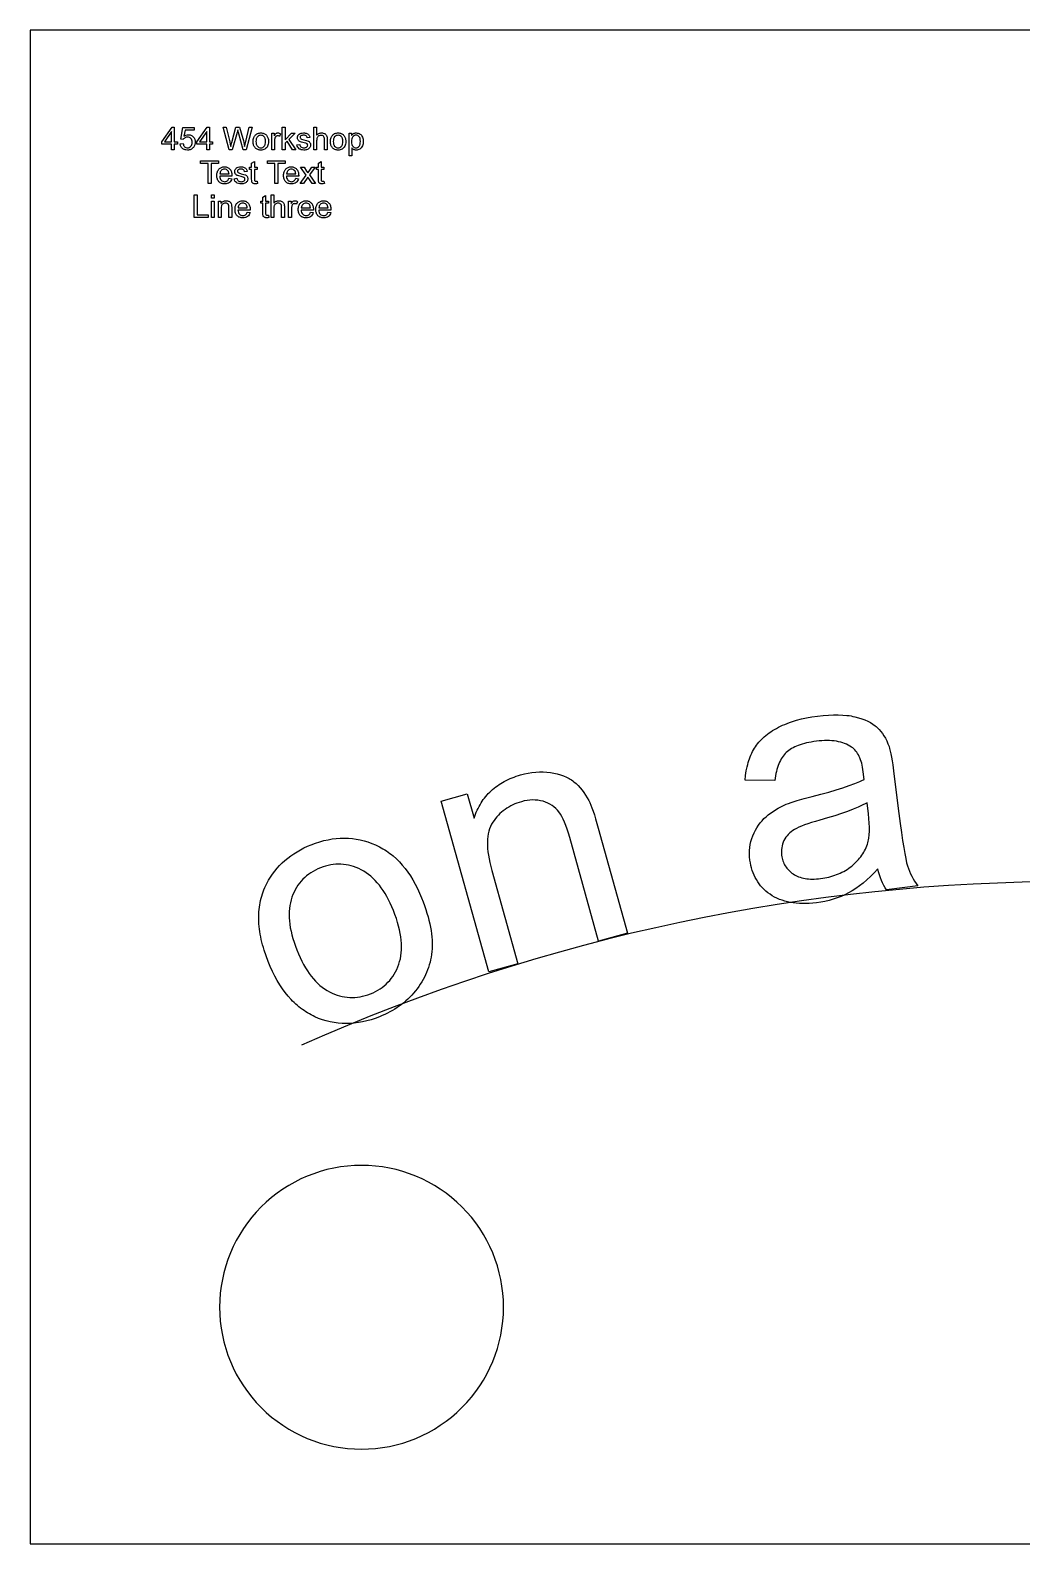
# Model space of a CAD drawing. Extents: x -5.5 to 5.5, y -4 to 4.
# Drawn here: x -5.5 to -0.26, y -4 to 4 of the extents above; entities that cross this region are included whole.
import ezdxf

# ---------------------------------------------------------------- set-up
doc = ezdxf.new("R2010")
doc.units = 0
for name, color, linetype in [('FRAME', 7, 'CONTINUOUS'), ('SHAPES', 7, 'CONTINUOUS'), ('TEXT_CURVE', 7, 'CONTINUOUS')]:
    doc.layers.add(name, color=color, linetype=linetype)

msp = doc.modelspace()

# ---------------------------------------------------------------- linework, layer by layer
at = {"layer": 'FRAME'}
for points in [[(-5.5, -4), (5.5, -4), (5.5, 4), (-5.5, 4)], [(-4.7539, 3.3687), (-4.7539, 3.3974), (-4.8058, 3.3974), (-4.8058, 3.4108), (-4.7512, 3.4882), (-4.7392, 3.4882), (-4.7392, 3.4108), (-4.7231, 3.4108), (-4.7231, 3.3974), (-4.7392, 3.3974), (-4.7392, 3.3687)], [(-4.7539, 3.4108), (-4.7539, 3.4647), (-4.7913, 3.4108)], [(-4.7081, 3.4), (-4.6927, 3.4013), (-4.6915, 3.3961), (-4.6898, 3.3915), (-4.6876, 3.3876), (-4.6847, 3.3844), (-4.6815, 3.382), (-4.6779, 3.3802), (-4.6739, 3.3791), (-4.6697, 3.3788), (-4.6646, 3.3793), (-4.6599, 3.3808), (-4.6556, 3.3833), (-4.6518, 3.3868), (-4.6486, 3.3911), (-4.6463, 3.396), (-4.6449, 3.4017), (-4.6444, 3.408), (-4.6449, 3.4139), (-4.6462, 3.4192), (-4.6484, 3.4238), (-4.6515, 3.4278), (-4.6553, 3.4309), (-4.6596, 3.4332), (-4.6645, 3.4346), (-4.6699, 3.435), (-4.6734, 3.4348), (-4.6767, 3.4342), (-4.6798, 3.4332), (-4.6827, 3.4318), (-4.6854, 3.4301), (-4.6878, 3.4281), (-4.6899, 3.4259), (-4.6917, 3.4234), (-4.7055, 3.4252), (-4.6939, 3.4866), (-4.6345, 3.4866), (-4.6345, 3.4726), (-4.6822, 3.4726), (-4.6886, 3.4405), (-4.6832, 3.4438), (-4.6776, 3.4461), (-4.6719, 3.4475), (-4.666, 3.448), (-4.6622, 3.4478), (-4.6585, 3.4473), (-4.655, 3.4465), (-4.6516, 3.4453), (-4.6484, 3.4437), (-4.6453, 3.4419), (-4.6424, 3.4397), (-4.6396, 3.4371), (-4.6371, 3.4343), (-4.6349, 3.4313), (-4.6331, 3.4281), (-4.6315, 3.4247), (-4.6304, 3.4212), (-4.6295, 3.4174), (-4.629, 3.4134), (-4.6289, 3.4093), (-4.629, 3.4053), (-4.6294, 3.4014), (-4.6302, 3.3977), (-4.6312, 3.3941), (-4.6325, 3.3907), (-4.6342, 3.3874), (-4.6361, 3.3842), (-4.6383, 3.3812), (-4.6413, 3.3778), (-4.6446, 3.3749), (-4.6481, 3.3724), (-4.6519, 3.3703), (-4.656, 3.3687), (-4.6603, 3.3676), (-4.6649, 3.3669), (-4.6697, 3.3667), (-4.6775, 3.3673), (-4.6811, 3.368), (-4.6845, 3.369), (-4.6877, 3.3703), (-4.6908, 3.3718), (-4.6936, 3.3737), (-4.6963, 3.3758), (-4.6988, 3.3782), (-4.7009, 3.3808), (-4.7028, 3.3835), (-4.7044, 3.3864), (-4.7057, 3.3896), (-4.7068, 3.3929), (-4.7076, 3.3964)], [(-4.5682, 3.3687), (-4.5682, 3.3974), (-4.62, 3.3974), (-4.62, 3.4108), (-4.5655, 3.4882), (-4.5535, 3.4882), (-4.5535, 3.4108), (-4.5374, 3.4108), (-4.5374, 3.3974), (-4.5535, 3.3974), (-4.5535, 3.3687)], [(-4.5682, 3.4108), (-4.5682, 3.4647), (-4.6056, 3.4108)], [(-4.4492, 3.3687), (-4.4809, 3.4882), (-4.4647, 3.4882), (-4.4465, 3.4099), (-4.4438, 3.3976), (-4.4414, 3.3855), (-4.4361, 3.4075), (-4.4133, 3.4882), (-4.3942, 3.4882), (-4.3771, 3.4278), (-4.3741, 3.4167), (-4.3716, 3.4059), (-4.3695, 3.3955), (-4.3678, 3.3855), (-4.3652, 3.3976), (-4.3619, 3.4115), (-4.3431, 3.4882), (-4.3272, 3.4882), (-4.36, 3.3687), (-4.3752, 3.3687), (-4.4004, 3.4598), (-4.4042, 3.4738), (-4.4077, 3.4598), (-4.433, 3.3687)], [(-4.3228, 3.412), (-4.3226, 3.4178), (-4.322, 3.4233), (-4.3209, 3.4283), (-4.3195, 3.433), (-4.3176, 3.4372), (-4.3153, 3.4411), (-4.3126, 3.4446), (-4.3095, 3.4477), (-4.3066, 3.4499), (-4.3036, 3.4519), (-4.3004, 3.4535), (-4.2971, 3.4549), (-4.2936, 3.4559), (-4.2899, 3.4567), (-4.2862, 3.4571), (-4.2822, 3.4573), (-4.2779, 3.4571), (-4.2737, 3.4565), (-4.2697, 3.4556), (-4.266, 3.4543), (-4.2625, 3.4527), (-4.2591, 3.4507), (-4.256, 3.4483), (-4.253, 3.4456), (-4.2504, 3.4425), (-4.2481, 3.4392), (-4.2461, 3.4355), (-4.2445, 3.4316), (-4.2433, 3.4275), (-4.2424, 3.423), (-4.2419, 3.4183), (-4.2417, 3.4132), (-4.242, 3.4053), (-4.243, 3.3983), (-4.2445, 3.3922), (-4.2467, 3.387), (-4.2495, 3.3824), (-4.2529, 3.3785), (-4.2568, 3.375), (-4.2613, 3.3721), (-4.2662, 3.3698), (-4.2713, 3.3681), (-4.2767, 3.3671), (-4.2822, 3.3668), (-4.2867, 3.367), (-4.2909, 3.3675), (-4.2949, 3.3684), (-4.2987, 3.3697), (-4.3022, 3.3713), (-4.3056, 3.3733), (-4.3087, 3.3757), (-4.3116, 3.3784), (-4.3142, 3.3815), (-4.3165, 3.3849), (-4.3184, 3.3886), (-4.32, 3.3927), (-4.3212, 3.397), (-4.3221, 3.4017), (-4.3226, 3.4067)], [(-4.3077, 3.412), (-4.3073, 3.4042), (-4.3059, 3.3975), (-4.3049, 3.3945), (-4.3037, 3.3918), (-4.3022, 3.3893), (-4.3005, 3.3871), (-4.2966, 3.3835), (-4.2923, 3.3809), (-4.2875, 3.3794), (-4.2822, 3.3788), (-4.277, 3.3794), (-4.2722, 3.3809), (-4.2679, 3.3835), (-4.264, 3.3872), (-4.2623, 3.3894), (-4.2609, 3.3919), (-4.2596, 3.3946), (-4.2586, 3.3977), (-4.2572, 3.4045), (-4.2568, 3.4125), (-4.2572, 3.4201), (-4.2586, 3.4266), (-4.2596, 3.4295), (-4.2609, 3.4322), (-4.2624, 3.4347), (-4.2641, 3.4369), (-4.268, 3.4405), (-4.2723, 3.4431), (-4.277, 3.4446), (-4.2822, 3.4451), (-4.2875, 3.4446), (-4.2923, 3.4431), (-4.2966, 3.4405), (-4.3005, 3.4369), (-4.3022, 3.4347), (-4.3037, 3.4322), (-4.3049, 3.4295), (-4.3059, 3.4266), (-4.3073, 3.4198)], [(-4.2247, 3.3687), (-4.2247, 3.4553), (-4.2115, 3.4553), (-4.2115, 3.4422), (-4.209, 3.4464), (-4.2066, 3.4498), (-4.2043, 3.4525), (-4.2021, 3.4543), (-4.1999, 3.4556), (-4.1976, 3.4565), (-4.1952, 3.4571), (-4.1927, 3.4573), (-4.189, 3.457), (-4.1852, 3.4561), (-4.1814, 3.4546), (-4.1776, 3.4525), (-4.1827, 3.4389), (-4.1854, 3.4403), (-4.1881, 3.4413), (-4.1908, 3.4419), (-4.1934, 3.4421), (-4.1958, 3.4419), (-4.198, 3.4414), (-4.2001, 3.4405), (-4.2021, 3.4392), (-4.2039, 3.4376), (-4.2054, 3.4358), (-4.2066, 3.4336), (-4.2075, 3.4312), (-4.2086, 3.4272), (-4.2094, 3.423), (-4.2098, 3.4186), (-4.21, 3.4141), (-4.21, 3.3687)], [(-4.1688, 3.3687), (-4.1688, 3.4882), (-4.1542, 3.4882), (-4.1542, 3.4201), (-4.1194, 3.4553), (-4.1004, 3.4553), (-4.1335, 3.4232), (-4.0971, 3.3687), (-4.1152, 3.3687), (-4.1438, 3.413), (-4.1542, 3.4031), (-4.1542, 3.3687)], [(-4.0913, 3.3946), (-4.0768, 3.3969), (-4.0759, 3.3928), (-4.0745, 3.3892), (-4.0725, 3.3861), (-4.07, 3.3835), (-4.0669, 3.3815), (-4.0633, 3.38), (-4.0591, 3.3791), (-4.0544, 3.3788), (-4.0496, 3.3791), (-4.0456, 3.3799), (-4.0421, 3.3812), (-4.0394, 3.383), (-4.0372, 3.3851), (-4.0357, 3.3874), (-4.0348, 3.3899), (-4.0345, 3.3926), (-4.0347, 3.395), (-4.0356, 3.3971), (-4.0369, 3.3989), (-4.0388, 3.4005), (-4.0409, 3.4015), (-4.0441, 3.4027), (-4.0538, 3.4054), (-4.0675, 3.4092), (-4.0724, 3.4109), (-4.0762, 3.4125), (-4.0791, 3.4141), (-4.0817, 3.416), (-4.0838, 3.4182), (-4.0856, 3.4207), (-4.087, 3.4234), (-4.088, 3.4262), (-4.0887, 3.4292), (-4.0889, 3.4323), (-4.0887, 3.4352), (-4.0882, 3.4379), (-4.0874, 3.4405), (-4.0862, 3.443), (-4.0848, 3.4454), (-4.0831, 3.4476), (-4.0812, 3.4495), (-4.079, 3.4512), (-4.0749, 3.4536), (-4.0697, 3.4555), (-4.0635, 3.4568), (-4.057, 3.4573), (-4.052, 3.4571), (-4.0474, 3.4565), (-4.0431, 3.4556), (-4.0391, 3.4543), (-4.0355, 3.4527), (-4.0324, 3.4509), (-4.0298, 3.4488), (-4.0277, 3.4464), (-4.026, 3.4437), (-4.0246, 3.4405), (-4.0235, 3.437), (-4.0227, 3.433), (-4.037, 3.431), (-4.0377, 3.4342), (-4.0389, 3.437), (-4.0406, 3.4394), (-4.0427, 3.4415), (-4.0453, 3.4431), (-4.0483, 3.4443), (-4.0519, 3.445), (-4.0559, 3.4452), (-4.0606, 3.445), (-4.0646, 3.4444), (-4.0678, 3.4433), (-4.0703, 3.4419), (-4.0722, 3.4401), (-4.0736, 3.4382), (-4.0744, 3.4362), (-4.0747, 3.434), (-4.0742, 3.4313), (-4.0729, 3.4289), (-4.0706, 3.4267), (-4.0672, 3.425), (-4.0543, 3.4212), (-4.0411, 3.4175), (-4.0326, 3.4144), (-4.0297, 3.413), (-4.0271, 3.4112), (-4.0248, 3.4091), (-4.0229, 3.4067), (-4.0214, 3.404), (-4.0203, 3.4011), (-4.0196, 3.3978), (-4.0194, 3.3942), (-4.0197, 3.3906), (-4.0205, 3.3871), (-4.0218, 3.3836), (-4.0237, 3.3804), (-4.0261, 3.3773), (-4.0289, 3.3746), (-4.0322, 3.3723), (-4.036, 3.3703), (-4.0402, 3.3688), (-4.0446, 3.3677), (-4.0493, 3.367), (-4.0543, 3.3668), (-4.0622, 3.3672), (-4.0692, 3.3685), (-4.0751, 3.3707), (-4.0777, 3.3722), (-4.08, 3.3738), (-4.084, 3.3777), (-4.0873, 3.3825), (-4.0897, 3.3881)], [(-4.002, 3.3687), (-4.002, 3.4882), (-3.9873, 3.4882), (-3.9873, 3.4454), (-3.9846, 3.4482), (-3.9818, 3.4506), (-3.9788, 3.4526), (-3.9757, 3.4543), (-3.9723, 3.4556), (-3.9688, 3.4565), (-3.9652, 3.4571), (-3.9614, 3.4573), (-3.9567, 3.457), (-3.9524, 3.4563), (-3.9483, 3.4551), (-3.9446, 3.4535), (-3.9413, 3.4514), (-3.9386, 3.449), (-3.9363, 3.4462), (-3.9345, 3.443), (-3.9332, 3.4393), (-3.9322, 3.4348), (-3.9316, 3.4296), (-3.9314, 3.4236), (-3.9314, 3.3687), (-3.9461, 3.3687), (-3.9461, 3.4236), (-3.9464, 3.4287), (-3.9473, 3.4331), (-3.9488, 3.4367), (-3.9509, 3.4396), (-3.9535, 3.4418), (-3.9566, 3.4434), (-3.9603, 3.4443), (-3.9644, 3.4446), (-3.9676, 3.4444), (-3.9707, 3.4438), (-3.9737, 3.4427), (-3.9766, 3.4413), (-3.9793, 3.4394), (-3.9816, 3.4373), (-3.9834, 3.4348), (-3.9848, 3.4321), (-3.9859, 3.4289), (-3.9867, 3.4252), (-3.9871, 3.4209), (-3.9873, 3.4161), (-3.9873, 3.3687)], [(-3.9146, 3.412), (-3.9144, 3.4178), (-3.9137, 3.4233), (-3.9127, 3.4283), (-3.9112, 3.433), (-3.9093, 3.4372), (-3.907, 3.4411), (-3.9043, 3.4446), (-3.9012, 3.4477), (-3.8983, 3.4499), (-3.8953, 3.4519), (-3.8921, 3.4535), (-3.8888, 3.4549), (-3.8853, 3.4559), (-3.8817, 3.4567), (-3.8779, 3.4571), (-3.874, 3.4573), (-3.8696, 3.4571), (-3.8654, 3.4565), (-3.8615, 3.4556), (-3.8577, 3.4543), (-3.8542, 3.4527), (-3.8509, 3.4507), (-3.8477, 3.4483), (-3.8448, 3.4456), (-3.8421, 3.4425), (-3.8398, 3.4392), (-3.8379, 3.4355), (-3.8363, 3.4316), (-3.835, 3.4275), (-3.8342, 3.423), (-3.8336, 3.4183), (-3.8334, 3.4132), (-3.8338, 3.4053), (-3.8347, 3.3983), (-3.8363, 3.3922), (-3.8385, 3.387), (-3.8413, 3.3824), (-3.8446, 3.3785), (-3.8485, 3.375), (-3.8531, 3.3721), (-3.858, 3.3698), (-3.8631, 3.3681), (-3.8684, 3.3671), (-3.874, 3.3668), (-3.8784, 3.367), (-3.8826, 3.3675), (-3.8866, 3.3684), (-3.8904, 3.3697), (-3.894, 3.3713), (-3.8973, 3.3733), (-3.9004, 3.3757), (-3.9034, 3.3784), (-3.906, 3.3815), (-3.9083, 3.3849), (-3.9102, 3.3886), (-3.9118, 3.3927), (-3.913, 3.397), (-3.9139, 3.4017), (-3.9144, 3.4067)], [(-3.8995, 3.412), (-3.899, 3.4042), (-3.8977, 3.3975), (-3.8966, 3.3945), (-3.8954, 3.3918), (-3.8939, 3.3893), (-3.8922, 3.3871), (-3.8884, 3.3835), (-3.884, 3.3809), (-3.8792, 3.3794), (-3.874, 3.3788), (-3.8687, 3.3794), (-3.864, 3.3809), (-3.8596, 3.3835), (-3.8558, 3.3872), (-3.8541, 3.3894), (-3.8526, 3.3919), (-3.8514, 3.3946), (-3.8503, 3.3977), (-3.849, 3.4045), (-3.8485, 3.4125), (-3.849, 3.4201), (-3.8504, 3.4266), (-3.8514, 3.4295), (-3.8526, 3.4322), (-3.8541, 3.4347), (-3.8558, 3.4369), (-3.8597, 3.4405), (-3.864, 3.4431), (-3.8688, 3.4446), (-3.874, 3.4451), (-3.8792, 3.4446), (-3.884, 3.4431), (-3.8884, 3.4405), (-3.8922, 3.4369), (-3.8939, 3.4347), (-3.8954, 3.4322), (-3.8966, 3.4295), (-3.8977, 3.4266), (-3.899, 3.4198)], [(-3.8162, 3.3356), (-3.8162, 3.4553), (-3.8029, 3.4553), (-3.8029, 3.4441), (-3.8004, 3.4472), (-3.7978, 3.4498), (-3.7951, 3.4521), (-3.7922, 3.454), (-3.7891, 3.4554), (-3.7856, 3.4564), (-3.7818, 3.4571), (-3.7778, 3.4573), (-3.7724, 3.4569), (-3.7673, 3.4558), (-3.7626, 3.4541), (-3.7582, 3.4516), (-3.7542, 3.4484), (-3.7508, 3.4447), (-3.7478, 3.4404), (-3.7454, 3.4355), (-3.7435, 3.4301), (-3.7422, 3.4246), (-3.7414, 3.4187), (-3.7411, 3.4127), (-3.7414, 3.4062), (-3.7423, 3.4001), (-3.7438, 3.3942), (-3.7459, 3.3888), (-3.7485, 3.3837), (-3.7517, 3.3794), (-3.7554, 3.3756), (-3.7597, 3.3724), (-3.7643, 3.37), (-3.769, 3.3682), (-3.7739, 3.3671), (-3.7788, 3.3668), (-3.7824, 3.367), (-3.7858, 3.3676), (-3.789, 3.3685), (-3.792, 3.3699), (-3.7948, 3.3715), (-3.7973, 3.3734), (-3.7996, 3.3754), (-3.8016, 3.3777), (-3.8016, 3.3356)], [(-3.803, 3.4115), (-3.8025, 3.4037), (-3.8013, 3.397), (-3.7992, 3.3914), (-3.7978, 3.389), (-3.7962, 3.3868), (-3.7926, 3.3833), (-3.7887, 3.3808), (-3.7844, 3.3793), (-3.7798, 3.3788), (-3.7751, 3.3794), (-3.7707, 3.3809), (-3.7667, 3.3835), (-3.7631, 3.3871), (-3.7614, 3.3893), (-3.76, 3.3918), (-3.7588, 3.3946), (-3.7578, 3.3977), (-3.7565, 3.4046), (-3.7561, 3.4128), (-3.7565, 3.4205), (-3.7578, 3.4272), (-3.7599, 3.4329), (-3.7613, 3.4354), (-3.7629, 3.4375), (-3.7665, 3.4411), (-3.7704, 3.4437), (-3.7746, 3.4453), (-3.7792, 3.4458), (-3.7837, 3.4452), (-3.788, 3.4436), (-3.792, 3.4408), (-3.7957, 3.437), (-3.7974, 3.4347), (-3.7989, 3.4321), (-3.8012, 3.4263), (-3.8025, 3.4194)], [(-4.5609, 3.1895), (-4.5609, 3.2949), (-4.6002, 3.2949), (-4.6002, 3.309), (-4.5055, 3.309), (-4.5055, 3.2949), (-4.545, 3.2949), (-4.545, 3.1895)], [(-4.3013, 3.2026), (-4.2992, 3.1896), (-4.305, 3.1887), (-4.3103, 3.1883), (-4.314, 3.1885), (-4.3174, 3.189), (-4.3202, 3.1898), (-4.3227, 3.1909), (-4.3247, 3.1922), (-4.3264, 3.1938), (-4.3278, 3.1955), (-4.3289, 3.1975), (-4.3296, 3.2001), (-4.3302, 3.2039), (-4.3306, 3.2148), (-4.3306, 3.2646), (-4.3414, 3.2646), (-4.3414, 3.276), (-4.3306, 3.276), (-4.3306, 3.2975), (-4.3161, 3.3063), (-4.3161, 3.276), (-4.3013, 3.276), (-4.3013, 3.2646), (-4.3161, 3.2646), (-4.3161, 3.214), (-4.3159, 3.2089), (-4.3153, 3.2059), (-4.3143, 3.2043), (-4.3128, 3.2031), (-4.3106, 3.2023), (-4.3077, 3.202)], [(-4.2083, 3.1895), (-4.2083, 3.2949), (-4.2477, 3.2949), (-4.2477, 3.309), (-4.1529, 3.309), (-4.1529, 3.2949), (-4.1925, 3.2949), (-4.1925, 3.1895)], [(-3.9487, 3.2026), (-3.9466, 3.1896), (-3.9525, 3.1887), (-3.9577, 3.1883), (-3.9615, 3.1885), (-3.9648, 3.189), (-3.9677, 3.1898), (-3.9701, 3.1909), (-3.9721, 3.1922), (-3.9738, 3.1938), (-3.9752, 3.1955), (-3.9763, 3.1975), (-3.9771, 3.2001), (-3.9776, 3.2039), (-3.9781, 3.2148), (-3.9781, 3.2646), (-3.9888, 3.2646), (-3.9888, 3.276), (-3.9781, 3.276), (-3.9781, 3.2975), (-3.9635, 3.3063), (-3.9635, 3.276), (-3.9487, 3.276), (-3.9487, 3.2646), (-3.9635, 3.2646), (-3.9635, 3.214), (-3.9633, 3.2089), (-3.9627, 3.2059), (-3.9617, 3.2043), (-3.9602, 3.2031), (-3.958, 3.2023), (-3.9552, 3.202)], [(-4.4504, 3.2174), (-4.4352, 3.2155), (-4.4374, 3.2092), (-4.4404, 3.2037), (-4.4441, 3.1989), (-4.4485, 3.1949), (-4.4537, 3.1916), (-4.4596, 3.1894), (-4.4661, 3.188), (-4.4733, 3.1875), (-4.4779, 3.1877), (-4.4823, 3.1882), (-4.4864, 3.1892), (-4.4903, 3.1904), (-4.494, 3.1921), (-4.4974, 3.1941), (-4.5005, 3.1965), (-4.5034, 3.1992), (-4.506, 3.2023), (-4.5083, 3.2057), (-4.5102, 3.2093), (-4.5118, 3.2133), (-4.513, 3.2175), (-4.5139, 3.2221), (-4.5144, 3.2269), (-4.5146, 3.232), (-4.5144, 3.2373), (-4.5139, 3.2423), (-4.513, 3.247), (-4.5117, 3.2514), (-4.5102, 3.2555), (-4.5082, 3.2593), (-4.5059, 3.2628), (-4.5033, 3.2659), (-4.5004, 3.2688), (-4.4973, 3.2712), (-4.4939, 3.2733), (-4.4904, 3.275), (-4.4866, 3.2763), (-4.4827, 3.2773), (-4.4785, 3.2778), (-4.4741, 3.278), (-4.4699, 3.2778), (-4.4658, 3.2773), (-4.462, 3.2763), (-4.4584, 3.2751), (-4.4549, 3.2734), (-4.4517, 3.2714), (-4.4486, 3.269), (-4.4458, 3.2662), (-4.4432, 3.2631), (-4.4409, 3.2597), (-4.439, 3.256), (-4.4375, 3.252), (-4.4363, 3.2477), (-4.4354, 3.243), (-4.4349, 3.2381), (-4.4347, 3.2329), (-4.4348, 3.229), (-4.4994, 3.229), (-4.4986, 3.2223), (-4.497, 3.2164), (-4.4946, 3.2114), (-4.4913, 3.2072), (-4.4875, 3.2038), (-4.4832, 3.2015), (-4.4784, 3.2001), (-4.4732, 3.1996), (-4.4693, 3.1998), (-4.4657, 3.2006), (-4.4625, 3.202), (-4.4595, 3.2038), (-4.4567, 3.2063), (-4.4543, 3.2093), (-4.4522, 3.213)], [(-4.4986, 3.2411), (-4.4502, 3.2411), (-4.451, 3.2462), (-4.4521, 3.2506), (-4.4537, 3.2544), (-4.4558, 3.2575), (-4.4595, 3.2612), (-4.4638, 3.2638), (-4.4686, 3.2654), (-4.474, 3.2659), (-4.4788, 3.2655), (-4.4833, 3.2642), (-4.4873, 3.2621), (-4.491, 3.2592), (-4.494, 3.2555), (-4.4963, 3.2513), (-4.4978, 3.2465)], [(-4.4227, 3.2153), (-4.4082, 3.2176), (-4.4073, 3.2135), (-4.4059, 3.2099), (-4.4039, 3.2068), (-4.4014, 3.2042), (-4.3983, 3.2022), (-4.3947, 3.2007), (-4.3905, 3.1999), (-4.3858, 3.1996), (-4.381, 3.1998), (-4.377, 3.2006), (-4.3735, 3.2019), (-4.3708, 3.2037), (-4.3686, 3.2058), (-4.3671, 3.2082), (-4.3662, 3.2107), (-4.3659, 3.2134), (-4.3661, 3.2157), (-4.3669, 3.2178), (-4.3683, 3.2196), (-4.3702, 3.2212), (-4.3723, 3.2222), (-4.3754, 3.2234), (-4.3852, 3.2262), (-4.3988, 3.23), (-4.4038, 3.2317), (-4.4076, 3.2332), (-4.4105, 3.2348), (-4.413, 3.2368), (-4.4152, 3.239), (-4.417, 3.2414), (-4.4184, 3.2441), (-4.4194, 3.247), (-4.42, 3.2499), (-4.4202, 3.2531), (-4.4201, 3.2559), (-4.4196, 3.2586), (-4.4187, 3.2613), (-4.4176, 3.2638), (-4.4161, 3.2661), (-4.4145, 3.2683), (-4.4125, 3.2702), (-4.4104, 3.272), (-4.4063, 3.2743), (-4.401, 3.2763), (-4.3949, 3.2776), (-4.3884, 3.278), (-4.3834, 3.2778), (-4.3788, 3.2773), (-4.3745, 3.2764), (-4.3705, 3.2751), (-4.3669, 3.2735), (-4.3638, 3.2716), (-4.3612, 3.2695), (-4.3591, 3.2671), (-4.3574, 3.2644), (-4.356, 3.2613), (-4.3549, 3.2577), (-4.354, 3.2537), (-4.3684, 3.2518), (-4.3691, 3.2549), (-4.3703, 3.2577), (-4.3719, 3.2601), (-4.3741, 3.2622), (-4.3766, 3.2638), (-4.3797, 3.265), (-4.3833, 3.2657), (-4.3873, 3.2659), (-4.392, 3.2657), (-4.396, 3.2651), (-4.3992, 3.2641), (-4.4017, 3.2626), (-4.4036, 3.2609), (-4.405, 3.259), (-4.4058, 3.2569), (-4.4061, 3.2548), (-4.4056, 3.2521), (-4.4043, 3.2496), (-4.402, 3.2475), (-4.3986, 3.2457), (-4.3857, 3.242), (-4.3725, 3.2382), (-4.3639, 3.2352), (-4.361, 3.2337), (-4.3585, 3.2319), (-4.3562, 3.2298), (-4.3543, 3.2275), (-4.3528, 3.2248), (-4.3517, 3.2218), (-4.351, 3.2185), (-4.3508, 3.2149), (-4.351, 3.2113), (-4.3519, 3.2078), (-4.3532, 3.2044), (-4.3551, 3.2011), (-4.3574, 3.198), (-4.3603, 3.1953), (-4.3636, 3.193), (-4.3674, 3.1911), (-4.3716, 3.1895), (-4.376, 3.1884), (-4.3807, 3.1877), (-4.3857, 3.1875), (-4.3936, 3.188), (-4.4005, 3.1893), (-4.4065, 3.1915), (-4.4091, 3.1929), (-4.4114, 3.1945), (-4.4154, 3.1985), (-4.4186, 3.2032), (-4.4211, 3.2088)], [(-4.0978, 3.2174), (-4.0827, 3.2155), (-4.0848, 3.2092), (-4.0878, 3.2037), (-4.0915, 3.1989), (-4.0959, 3.1949), (-4.1011, 3.1916), (-4.107, 3.1894), (-4.1135, 3.188), (-4.1207, 3.1875), (-4.1254, 3.1877), (-4.1297, 3.1882), (-4.1339, 3.1892), (-4.1378, 3.1904), (-4.1414, 3.1921), (-4.1448, 3.1941), (-4.1479, 3.1965), (-4.1509, 3.1992), (-4.1535, 3.2023), (-4.1557, 3.2057), (-4.1576, 3.2093), (-4.1592, 3.2133), (-4.1604, 3.2175), (-4.1613, 3.2221), (-4.1618, 3.2269), (-4.162, 3.232), (-4.1618, 3.2373), (-4.1613, 3.2423), (-4.1604, 3.247), (-4.1592, 3.2514), (-4.1576, 3.2555), (-4.1556, 3.2593), (-4.1534, 3.2628), (-4.1507, 3.2659), (-4.1478, 3.2688), (-4.1447, 3.2712), (-4.1414, 3.2733), (-4.1378, 3.275), (-4.1341, 3.2763), (-4.1301, 3.2773), (-4.1259, 3.2778), (-4.1215, 3.278), (-4.1173, 3.2778), (-4.1133, 3.2773), (-4.1094, 3.2763), (-4.1058, 3.2751), (-4.1023, 3.2734), (-4.0991, 3.2714), (-4.096, 3.269), (-4.0932, 3.2662), (-4.0906, 3.2631), (-4.0884, 3.2597), (-4.0865, 3.256), (-4.0849, 3.252), (-4.0837, 3.2477), (-4.0829, 3.243), (-4.0823, 3.2381), (-4.0822, 3.2329), (-4.0822, 3.229), (-4.1468, 3.229), (-4.146, 3.2223), (-4.1444, 3.2164), (-4.142, 3.2114), (-4.1387, 3.2072), (-4.1349, 3.2038), (-4.1306, 3.2015), (-4.1258, 3.2001), (-4.1206, 3.1996), (-4.1168, 3.1998), (-4.1132, 3.2006), (-4.1099, 3.202), (-4.1069, 3.2038), (-4.1042, 3.2063), (-4.1018, 3.2093), (-4.0996, 3.213)], [(-4.146, 3.2411), (-4.0977, 3.2411), (-4.0984, 3.2462), (-4.0995, 3.2506), (-4.1011, 3.2544), (-4.1032, 3.2575), (-4.107, 3.2612), (-4.1113, 3.2638), (-4.1161, 3.2654), (-4.1214, 3.2659), (-4.1262, 3.2655), (-4.1307, 3.2642), (-4.1347, 3.2621), (-4.1384, 3.2592), (-4.1414, 3.2555), (-4.1437, 3.2513), (-4.1452, 3.2465)], [(-4.074, 3.1895), (-4.0424, 3.2345), (-4.0717, 3.276), (-4.0533, 3.276), (-4.04, 3.2557), (-4.034, 3.246), (-4.0274, 3.2556), (-4.0128, 3.276), (-3.9953, 3.276), (-4.0252, 3.2353), (-3.993, 3.1895), (-4.011, 3.1895), (-4.0288, 3.2164), (-4.0335, 3.2236), (-4.0562, 3.1895)], [(-4.6351, 3.0102), (-4.6351, 3.1297), (-4.6193, 3.1297), (-4.6193, 3.0243), (-4.5605, 3.0243), (-4.5605, 3.0102)], [(-4.5434, 3.1128), (-4.5434, 3.1297), (-4.5287, 3.1297), (-4.5287, 3.1128)], [(-4.2423, 3.0233), (-4.2402, 3.0104), (-4.246, 3.0094), (-4.2512, 3.0091), (-4.255, 3.0092), (-4.2583, 3.0097), (-4.2612, 3.0105), (-4.2636, 3.0116), (-4.2657, 3.013), (-4.2674, 3.0145), (-4.2688, 3.0163), (-4.2698, 3.0182), (-4.2706, 3.0209), (-4.2712, 3.0246), (-4.2716, 3.0356), (-4.2716, 3.0854), (-4.2824, 3.0854), (-4.2824, 3.0968), (-4.2716, 3.0968), (-4.2716, 3.1182), (-4.257, 3.127), (-4.257, 3.0968), (-4.2423, 3.0968), (-4.2423, 3.0854), (-4.257, 3.0854), (-4.257, 3.0347), (-4.2568, 3.0296), (-4.2563, 3.0267), (-4.2552, 3.0251), (-4.2537, 3.0238), (-4.2516, 3.023), (-4.2487, 3.0228)], [(-4.2279, 3.0102), (-4.2279, 3.1297), (-4.2133, 3.1297), (-4.2133, 3.0868), (-4.2106, 3.0896), (-4.2078, 3.092), (-4.2048, 3.0941), (-4.2016, 3.0958), (-4.1983, 3.0971), (-4.1948, 3.098), (-4.1912, 3.0986), (-4.1873, 3.0987), (-4.1827, 3.0985), (-4.1783, 3.0978), (-4.1743, 3.0966), (-4.1706, 3.0949), (-4.1673, 3.0929), (-4.1645, 3.0904), (-4.1623, 3.0876), (-4.1605, 3.0845), (-4.1591, 3.0808), (-4.1582, 3.0763), (-4.1576, 3.0711), (-4.1574, 3.0651), (-4.1574, 3.0102), (-4.1721, 3.0102), (-4.1721, 3.0651), (-4.1724, 3.0702), (-4.1733, 3.0746), (-4.1748, 3.0782), (-4.1769, 3.0811), (-4.1795, 3.0833), (-4.1826, 3.0848), (-4.1862, 3.0858), (-4.1903, 3.0861), (-4.1936, 3.0859), (-4.1967, 3.0853), (-4.1997, 3.0842), (-4.2026, 3.0827), (-4.2053, 3.0809), (-4.2075, 3.0787), (-4.2094, 3.0763), (-4.2108, 3.0735), (-4.2119, 3.0704), (-4.2126, 3.0667), (-4.2131, 3.0624), (-4.2133, 3.0576), (-4.2133, 3.0102)], [(-4.5434, 3.0102), (-4.5434, 3.0968), (-4.5287, 3.0968), (-4.5287, 3.0102)], [(-4.5064, 3.0102), (-4.5064, 3.0968), (-4.4932, 3.0968), (-4.4932, 3.0845), (-4.4907, 3.0878), (-4.4879, 3.0907), (-4.4849, 3.0932), (-4.4815, 3.0952), (-4.478, 3.0967), (-4.4741, 3.0978), (-4.47, 3.0985), (-4.4656, 3.0987), (-4.4618, 3.0986), (-4.4581, 3.098), (-4.4546, 3.0972), (-4.4513, 3.0959), (-4.4482, 3.0944), (-4.4455, 3.0927), (-4.4433, 3.0907), (-4.4414, 3.0885), (-4.4399, 3.0862), (-4.4387, 3.0836), (-4.4369, 3.0777), (-4.4363, 3.0721), (-4.4361, 3.0634), (-4.4361, 3.0102), (-4.4507, 3.0102), (-4.4507, 3.0629), (-4.4512, 3.0707), (-4.4517, 3.0738), (-4.4524, 3.0763), (-4.4535, 3.0784), (-4.4548, 3.0803), (-4.4565, 3.0819), (-4.4585, 3.0834), (-4.4608, 3.0845), (-4.4633, 3.0854), (-4.4659, 3.0859), (-4.4687, 3.086), (-4.4733, 3.0856), (-4.4775, 3.0845), (-4.4814, 3.0827), (-4.4849, 3.0801), (-4.4865, 3.0784), (-4.4879, 3.0764), (-4.4891, 3.0741), (-4.49, 3.0714), (-4.4913, 3.0651), (-4.4917, 3.0575), (-4.4917, 3.0102)], [(-4.3543, 3.0381), (-4.3391, 3.0362), (-4.3413, 3.0299), (-4.3442, 3.0244), (-4.3479, 3.0196), (-4.3524, 3.0156), (-4.3576, 3.0124), (-4.3635, 3.0101), (-4.37, 3.0087), (-4.3772, 3.0082), (-4.3818, 3.0084), (-4.3862, 3.009), (-4.3903, 3.0099), (-4.3942, 3.0112), (-4.3979, 3.0128), (-4.4013, 3.0148), (-4.4044, 3.0172), (-4.4073, 3.0199), (-4.4099, 3.023), (-4.4122, 3.0264), (-4.4141, 3.03), (-4.4157, 3.034), (-4.4169, 3.0382), (-4.4177, 3.0428), (-4.4183, 3.0476), (-4.4184, 3.0528), (-4.4183, 3.0581), (-4.4177, 3.0631), (-4.4169, 3.0678), (-4.4156, 3.0722), (-4.4141, 3.0762), (-4.4121, 3.08), (-4.4098, 3.0835), (-4.4072, 3.0867), (-4.4043, 3.0895), (-4.4012, 3.092), (-4.3978, 3.094), (-4.3943, 3.0957), (-4.3905, 3.097), (-4.3866, 3.098), (-4.3824, 3.0986), (-4.378, 3.0987), (-4.3738, 3.0986), (-4.3697, 3.098), (-4.3659, 3.0971), (-4.3622, 3.0958), (-4.3588, 3.0941), (-4.3555, 3.0921), (-4.3525, 3.0897), (-4.3496, 3.0869), (-4.3471, 3.0838), (-4.3448, 3.0804), (-4.3429, 3.0767), (-4.3414, 3.0727), (-4.3402, 3.0684), (-4.3393, 3.0638), (-4.3388, 3.0589), (-4.3386, 3.0537), (-4.3387, 3.0497), (-4.4033, 3.0497), (-4.4025, 3.043), (-4.4009, 3.0371), (-4.3984, 3.0321), (-4.3952, 3.0279), (-4.3914, 3.0246), (-4.3871, 3.0222), (-4.3823, 3.0208), (-4.3771, 3.0203), (-4.3732, 3.0206), (-4.3696, 3.0214), (-4.3663, 3.0227), (-4.3633, 3.0246), (-4.3606, 3.027), (-4.3582, 3.0301), (-4.3561, 3.0338)], [(-4.4025, 3.0618), (-4.3541, 3.0618), (-4.3548, 3.0669), (-4.356, 3.0714), (-4.3576, 3.0751), (-4.3597, 3.0782), (-4.3634, 3.0819), (-4.3677, 3.0846), (-4.3725, 3.0861), (-4.3778, 3.0867), (-4.3827, 3.0863), (-4.3872, 3.085), (-4.3912, 3.0829), (-4.3948, 3.0799), (-4.3979, 3.0762), (-4.4002, 3.072), (-4.4017, 3.0672)], [(-4.1352, 3.0102), (-4.1352, 3.0968), (-4.122, 3.0968), (-4.122, 3.0837), (-4.1196, 3.0879), (-4.1172, 3.0913), (-4.1149, 3.0939), (-4.1127, 3.0958), (-4.1105, 3.0971), (-4.1082, 3.098), (-4.1058, 3.0986), (-4.1033, 3.0987), (-4.0996, 3.0984), (-4.0958, 3.0976), (-4.092, 3.0961), (-4.0882, 3.094), (-4.0933, 3.0804), (-4.0959, 3.0818), (-4.0986, 3.0828), (-4.1013, 3.0834), (-4.104, 3.0836), (-4.1064, 3.0834), (-4.1086, 3.0829), (-4.1107, 3.0819), (-4.1127, 3.0807), (-4.1144, 3.0791), (-4.1159, 3.0772), (-4.1172, 3.0751), (-4.1181, 3.0727), (-4.1192, 3.0686), (-4.12, 3.0645), (-4.1204, 3.0601), (-4.1206, 3.0555), (-4.1206, 3.0102)], [(-4.0202, 3.0381), (-4.005, 3.0362), (-4.0072, 3.0299), (-4.0102, 3.0244), (-4.0139, 3.0196), (-4.0183, 3.0156), (-4.0235, 3.0124), (-4.0294, 3.0101), (-4.0359, 3.0087), (-4.0431, 3.0082), (-4.0477, 3.0084), (-4.0521, 3.009), (-4.0563, 3.0099), (-4.0601, 3.0112), (-4.0638, 3.0128), (-4.0672, 3.0148), (-4.0703, 3.0172), (-4.0732, 3.0199), (-4.0758, 3.023), (-4.0781, 3.0264), (-4.08, 3.03), (-4.0816, 3.034), (-4.0828, 3.0382), (-4.0837, 3.0428), (-4.0842, 3.0476), (-4.0844, 3.0528), (-4.0842, 3.0581), (-4.0837, 3.0631), (-4.0828, 3.0678), (-4.0816, 3.0722), (-4.08, 3.0762), (-4.078, 3.08), (-4.0758, 3.0835), (-4.0731, 3.0867), (-4.0702, 3.0895), (-4.0671, 3.092), (-4.0637, 3.094), (-4.0602, 3.0957), (-4.0564, 3.097), (-4.0525, 3.098), (-4.0483, 3.0986), (-4.0439, 3.0987), (-4.0397, 3.0986), (-4.0356, 3.098), (-4.0318, 3.0971), (-4.0282, 3.0958), (-4.0247, 3.0941), (-4.0215, 3.0921), (-4.0184, 3.0897), (-4.0156, 3.0869), (-4.013, 3.0838), (-4.0108, 3.0804), (-4.0089, 3.0767), (-4.0073, 3.0727), (-4.0061, 3.0684), (-4.0052, 3.0638), (-4.0047, 3.0589), (-4.0046, 3.0537), (-4.0046, 3.0497), (-4.0692, 3.0497), (-4.0684, 3.043), (-4.0668, 3.0371), (-4.0644, 3.0321), (-4.0611, 3.0279), (-4.0573, 3.0246), (-4.053, 3.0222), (-4.0482, 3.0208), (-4.043, 3.0203), (-4.0392, 3.0206), (-4.0356, 3.0214), (-4.0323, 3.0227), (-4.0293, 3.0246), (-4.0266, 3.027), (-4.0241, 3.0301), (-4.022, 3.0338)], [(-4.0684, 3.0618), (-4.02, 3.0618), (-4.0208, 3.0669), (-4.0219, 3.0714), (-4.0235, 3.0751), (-4.0256, 3.0782), (-4.0294, 3.0819), (-4.0336, 3.0846), (-4.0384, 3.0861), (-4.0438, 3.0867), (-4.0486, 3.0863), (-4.0531, 3.085), (-4.0571, 3.0829), (-4.0608, 3.0799), (-4.0638, 3.0762), (-4.0661, 3.072), (-4.0676, 3.0672)], [(-3.9274, 3.0381), (-3.9122, 3.0362), (-3.9144, 3.0299), (-3.9173, 3.0244), (-3.921, 3.0196), (-3.9255, 3.0156), (-3.9307, 3.0124), (-3.9365, 3.0101), (-3.9431, 3.0087), (-3.9503, 3.0082), (-3.9549, 3.0084), (-3.9593, 3.009), (-3.9634, 3.0099), (-3.9673, 3.0112), (-3.9709, 3.0128), (-3.9743, 3.0148), (-3.9775, 3.0172), (-3.9804, 3.0199), (-3.983, 3.023), (-3.9853, 3.0264), (-3.9872, 3.03), (-3.9887, 3.034), (-3.99, 3.0382), (-3.9908, 3.0428), (-3.9913, 3.0476), (-3.9915, 3.0528), (-3.9913, 3.0581), (-3.9908, 3.0631), (-3.9899, 3.0678), (-3.9887, 3.0722), (-3.9871, 3.0762), (-3.9852, 3.08), (-3.9829, 3.0835), (-3.9803, 3.0867), (-3.9773, 3.0895), (-3.9742, 3.092), (-3.9709, 3.094), (-3.9673, 3.0957), (-3.9636, 3.097), (-3.9596, 3.098), (-3.9555, 3.0986), (-3.9511, 3.0987), (-3.9468, 3.0986), (-3.9428, 3.098), (-3.939, 3.0971), (-3.9353, 3.0958), (-3.9319, 3.0941), (-3.9286, 3.0921), (-3.9256, 3.0897), (-3.9227, 3.0869), (-3.9201, 3.0838), (-3.9179, 3.0804), (-3.916, 3.0767), (-3.9145, 3.0727), (-3.9133, 3.0684), (-3.9124, 3.0638), (-3.9119, 3.0589), (-3.9117, 3.0537), (-3.9118, 3.0497), (-3.9764, 3.0497), (-3.9755, 3.043), (-3.9739, 3.0371), (-3.9715, 3.0321), (-3.9683, 3.0279), (-3.9644, 3.0246), (-3.9601, 3.0222), (-3.9554, 3.0208), (-3.9502, 3.0203), (-3.9463, 3.0206), (-3.9427, 3.0214), (-3.9394, 3.0227), (-3.9364, 3.0246), (-3.9337, 3.027), (-3.9313, 3.0301), (-3.9292, 3.0338)], [(-3.9755, 3.0618), (-3.9272, 3.0618), (-3.9279, 3.0669), (-3.9291, 3.0714), (-3.9307, 3.0751), (-3.9327, 3.0782), (-3.9365, 3.0819), (-3.9408, 3.0846), (-3.9456, 3.0861), (-3.9509, 3.0867), (-3.9558, 3.0863), (-3.9602, 3.085), (-3.9643, 3.0829), (-3.9679, 3.0799), (-3.971, 3.0762), (-3.9733, 3.072), (-3.9748, 3.0672)], [(-1.0224, -0.4334), (-1.0419, -0.454), (-1.0614, -0.4733), (-1.0808, -0.4912), (-1.1002, -0.5076), (-1.1196, -0.5227), (-1.1389, -0.5364), (-1.1582, -0.5487), (-1.1775, -0.5596), (-1.197, -0.5693), (-1.217, -0.5781), (-1.2375, -0.5861), (-1.2585, -0.5931), (-1.2799, -0.5992), (-1.3019, -0.6044), (-1.3243, -0.6087), (-1.3473, -0.6121), (-1.3662, -0.6141), (-1.3846, -0.6156), (-1.4025, -0.6163), (-1.4199, -0.6165), (-1.4369, -0.6159), (-1.4534, -0.6148), (-1.4694, -0.6129), (-1.485, -0.6104), (-1.5, -0.6073), (-1.5146, -0.6035), (-1.5287, -0.599), (-1.5423, -0.5939), (-1.5554, -0.5881), (-1.5681, -0.5817), (-1.5802, -0.5747), (-1.5919, -0.5669), (-1.6031, -0.5587), (-1.6136, -0.55), (-1.6236, -0.541), (-1.6329, -0.5315), (-1.6417, -0.5216), (-1.6498, -0.5113), (-1.6574, -0.5006), (-1.6643, -0.4895), (-1.6707, -0.478), (-1.6764, -0.4661), (-1.6816, -0.4538), (-1.6861, -0.4411), (-1.69, -0.428), (-1.6934, -0.4145), (-1.6961, -0.4005), (-1.6982, -0.3862), (-1.6999, -0.3693), (-1.7005, -0.3526), (-1.7001, -0.3362), (-1.6987, -0.32), (-1.6963, -0.304), (-1.6928, -0.2883), (-1.6884, -0.2729), (-1.6829, -0.2577), (-1.6766, -0.2429), (-1.6695, -0.2287), (-1.6618, -0.2152), (-1.6534, -0.2023), (-1.6444, -0.19), (-1.6346, -0.1784), (-1.6241, -0.1673), (-1.613, -0.1569), (-1.6012, -0.147), (-1.589, -0.1376), (-1.5764, -0.1287), (-1.5633, -0.1202), (-1.5497, -0.1122), (-1.5357, -0.1047), (-1.5212, -0.0976), (-1.5062, -0.091), (-1.4943, -0.0864), (-1.4809, -0.0817), (-1.4496, -0.0717), (-1.4124, -0.061), (-1.3693, -0.0498), (-1.3239, -0.0381), (-1.2817, -0.0266), (-1.2427, -0.0153), (-1.2069, -0.004), (-1.1742, 0.0071), (-1.1448, 0.0182), (-1.1185, 0.0291), (-1.1065, 0.0345), (-1.0954, 0.0398), (-1.0997, 0.081), (-1.1013, 0.0928), (-1.1033, 0.1041), (-1.1055, 0.1149), (-1.1081, 0.1252), (-1.1109, 0.1351), (-1.114, 0.1444), (-1.1174, 0.1533), (-1.1212, 0.1616), (-1.1252, 0.1695), (-1.1295, 0.1769), (-1.134, 0.1838), (-1.1389, 0.1902), (-1.1441, 0.1961), (-1.1496, 0.2016), (-1.1553, 0.2065), (-1.1614, 0.211), (-1.1699, 0.2165), (-1.1789, 0.2215), (-1.1883, 0.226), (-1.1981, 0.23), (-1.2083, 0.2336), (-1.219, 0.2367), (-1.23, 0.2394), (-1.2414, 0.2415), (-1.2532, 0.2432), (-1.2655, 0.2444), (-1.2781, 0.2452), (-1.2911, 0.2454), (-1.3046, 0.2452), (-1.3184, 0.2445), (-1.3327, 0.2434), (-1.3474, 0.2417), (-1.361, 0.2399), (-1.3741, 0.2377), (-1.3868, 0.2354), (-1.399, 0.2328), (-1.4106, 0.2299), (-1.4218, 0.2268), (-1.4325, 0.2234), (-1.4427, 0.2198), (-1.4524, 0.216), (-1.4616, 0.2119), (-1.4703, 0.2075), (-1.4785, 0.203), (-1.4862, 0.1981), (-1.4935, 0.193), (-1.5002, 0.1877), (-1.5064, 0.1821), (-1.5123, 0.1762), (-1.5179, 0.1699), (-1.5232, 0.1631), (-1.5282, 0.1558), (-1.533, 0.1481), (-1.5375, 0.14), (-1.5417, 0.1315), (-1.5457, 0.1224), (-1.5493, 0.113), (-1.5527, 0.1031), (-1.5559, 0.0928), (-1.5587, 0.082), (-1.5613, 0.0708), (-1.5636, 0.0592), (-1.5656, 0.0471), (-1.5674, 0.0345), (-1.7239, 0.0361), (-1.7213, 0.061), (-1.7177, 0.0847), (-1.713, 0.1074), (-1.7103, 0.1183), (-1.7074, 0.1289), (-1.7042, 0.1393), (-1.7008, 0.1494), (-1.6971, 0.1593), (-1.6932, 0.1689), (-1.689, 0.1782), (-1.6846, 0.1872), (-1.6799, 0.1959), (-1.6749, 0.2044), (-1.6697, 0.2127), (-1.6641, 0.2208), (-1.6581, 0.2287), (-1.6518, 0.2364), (-1.6451, 0.244), (-1.6381, 0.2514), (-1.6307, 0.2586), (-1.6229, 0.2656), (-1.6148, 0.2725), (-1.6063, 0.2792), (-1.5974, 0.2857), (-1.5882, 0.292), (-1.5786, 0.2981), (-1.5687, 0.3041), (-1.5584, 0.3099), (-1.5477, 0.3155), (-1.5367, 0.321), (-1.5255, 0.3261), (-1.514, 0.3311), (-1.5022, 0.3358), (-1.4902, 0.3404), (-1.4779, 0.3446), (-1.4526, 0.3525), (-1.4263, 0.3595), (-1.3989, 0.3655), (-1.3705, 0.3707), (-1.3411, 0.3749), (-1.312, 0.3781), (-1.2841, 0.3803), (-1.2576, 0.3814), (-1.2324, 0.3815), (-1.2084, 0.3805), (-1.1857, 0.3785), (-1.1749, 0.3771), (-1.1644, 0.3754), (-1.1541, 0.3735), (-1.1442, 0.3713), (-1.1254, 0.3663), (-1.1077, 0.3608), (-1.0911, 0.3546), (-1.0758, 0.3478), (-1.0616, 0.3404), (-1.0486, 0.3324), (-1.0367, 0.3238), (-1.0312, 0.3193), (-1.0261, 0.3146), (-1.0163, 0.3048), (-1.007, 0.2941), (-0.9984, 0.2826), (-0.9903, 0.2704), (-0.9827, 0.2574), (-0.9758, 0.2436), (-0.9694, 0.229), (-0.9636, 0.2137), (-0.9603, 0.2029), (-0.9571, 0.19), (-0.9538, 0.175), (-0.9506, 0.158), (-0.9473, 0.139), (-0.944, 0.1179), (-0.9374, 0.0695), (-0.911, -0.1404), (-0.9042, -0.1927), (-0.8978, -0.24), (-0.8917, -0.2822), (-0.8859, -0.3192), (-0.8804, -0.3513), (-0.8752, -0.3782), (-0.8704, -0.4), (-0.8659, -0.4168), (-0.8613, -0.4309), (-0.856, -0.4448), (-0.8502, -0.4584), (-0.8438, -0.4719), (-0.8367, -0.4851), (-0.8291, -0.498), (-0.8209, -0.5108), (-0.8121, -0.5233), (-0.9765, -0.544), (-0.9839, -0.5322), (-0.9908, -0.5199), (-0.9973, -0.5069), (-1.0033, -0.4934), (-1.0088, -0.4793), (-1.0138, -0.4646), (-1.0183, -0.4493)], [(-3.0774, -0.9768), (-3.3291, -0.0751), (-3.1915, -0.0367), (-3.1557, -0.1649), (-3.152, -0.154), (-3.148, -0.1434), (-3.1437, -0.133), (-3.1392, -0.1228), (-3.1345, -0.1129), (-3.1295, -0.1032), (-3.1242, -0.0937), (-3.1187, -0.0845), (-3.1129, -0.0756), (-3.1069, -0.0668), (-3.1006, -0.0584), (-3.0941, -0.0501), (-3.0873, -0.0421), (-3.0803, -0.0344), (-3.073, -0.0269), (-3.0654, -0.0196), (-3.0576, -0.0126), (-3.0496, -0.0058), (-3.0413, 0.0007), (-3.0327, 0.007), (-3.0239, 0.0131), (-3.0148, 0.0189), (-3.0055, 0.0245), (-2.9959, 0.0298), (-2.9861, 0.0349), (-2.976, 0.0398), (-2.9657, 0.0444), (-2.9551, 0.0487), (-2.9443, 0.0528), (-2.9332, 0.0567), (-2.9218, 0.0604), (-2.9102, 0.0638), (-2.8899, 0.0689), (-2.8698, 0.0731), (-2.8498, 0.0762), (-2.83, 0.0783), (-2.8103, 0.0793), (-2.7908, 0.0793), (-2.7714, 0.0783), (-2.7522, 0.0763), (-2.7335, 0.0733), (-2.7158, 0.0694), (-2.6989, 0.0647), (-2.683, 0.0591), (-2.668, 0.0526), (-2.6539, 0.0453), (-2.6472, 0.0413), (-2.6407, 0.0371), (-2.6345, 0.0327), (-2.6285, 0.028), (-2.6169, 0.0181), (-2.6058, 0.0075), (-2.5952, -0.0038), (-2.5851, -0.0159), (-2.5754, -0.0288), (-2.5663, -0.0423), (-2.5576, -0.0566), (-2.5494, -0.0716), (-2.5442, -0.0827), (-2.5386, -0.0958), (-2.5328, -0.111), (-2.5267, -0.1282), (-2.5203, -0.1475), (-2.5137, -0.1689), (-2.4994, -0.2178), (-2.3447, -0.7722), (-2.4975, -0.8149), (-2.6506, -0.2664), (-2.6572, -0.2439), (-2.6639, -0.223), (-2.6708, -0.2037), (-2.6778, -0.1861), (-2.685, -0.1701), (-2.6923, -0.1557), (-2.6998, -0.1429), (-2.7074, -0.1318), (-2.7154, -0.1218), (-2.7242, -0.1128), (-2.7336, -0.1045), (-2.7437, -0.0971), (-2.7546, -0.0904), (-2.7661, -0.0847), (-2.7783, -0.0797), (-2.7913, -0.0755), (-2.8047, -0.0723), (-2.8183, -0.0701), (-2.8322, -0.0689), (-2.8464, -0.0686), (-2.8608, -0.0694), (-2.8755, -0.0712), (-2.8904, -0.0739), (-2.9055, -0.0777), (-2.9176, -0.0813), (-2.9292, -0.0854), (-2.9406, -0.0898), (-2.9516, -0.0947), (-2.9622, -0.1001), (-2.9726, -0.1058), (-2.9825, -0.112), (-2.9922, -0.1186), (-3.0014, -0.1256), (-3.0104, -0.1331), (-3.019, -0.1409), (-3.0272, -0.1492), (-3.0351, -0.158), (-3.0427, -0.1671), (-3.0499, -0.1767), (-3.0568, -0.1867), (-3.0631, -0.1973), (-3.0686, -0.2086), (-3.0733, -0.2206), (-3.0772, -0.2333), (-3.0803, -0.2467), (-3.0826, -0.2609), (-3.0841, -0.2758), (-3.0849, -0.2913), (-3.0848, -0.3076), (-3.0839, -0.3246), (-3.0823, -0.3424), (-3.0798, -0.3608), (-3.0765, -0.3799), (-3.0725, -0.3998), (-3.0676, -0.4204), (-3.062, -0.4417), (-2.9245, -0.9341)], [(-1.0798, -0.0835), (-1.0903, -0.0892), (-1.1015, -0.0949), (-1.1259, -0.1064), (-1.153, -0.1179), (-1.1829, -0.1293), (-1.2154, -0.1408), (-1.2507, -0.1523), (-1.2887, -0.1638), (-1.3294, -0.1754), (-1.3524, -0.1819), (-1.3735, -0.1882), (-1.3929, -0.1945), (-1.4104, -0.2007), (-1.4262, -0.2067), (-1.4402, -0.2126), (-1.4524, -0.2185), (-1.4628, -0.2241), (-1.472, -0.23), (-1.4805, -0.2363), (-1.4884, -0.243), (-1.4957, -0.2502), (-1.5023, -0.2578), (-1.5083, -0.2658), (-1.5137, -0.2742), (-1.5184, -0.2831), (-1.5225, -0.2923), (-1.5258, -0.3016), (-1.5284, -0.3111), (-1.5304, -0.3207), (-1.5315, -0.3305), (-1.532, -0.3404), (-1.5318, -0.3505), (-1.5309, -0.3607), (-1.5297, -0.3684), (-1.5282, -0.376), (-1.5263, -0.3833), (-1.5241, -0.3905), (-1.5215, -0.3974), (-1.5186, -0.4041), (-1.5153, -0.4106), (-1.5117, -0.4169), (-1.5077, -0.423), (-1.5034, -0.4288), (-1.4987, -0.4345), (-1.4936, -0.4399), (-1.4883, -0.4452), (-1.4825, -0.4502), (-1.4764, -0.455), (-1.47, -0.4596), (-1.4632, -0.4639), (-1.4561, -0.4679), (-1.4488, -0.4714), (-1.4411, -0.4746), (-1.4331, -0.4774), (-1.4248, -0.4799), (-1.4162, -0.482), (-1.4073, -0.4837), (-1.3981, -0.485), (-1.3886, -0.486), (-1.3788, -0.4866), (-1.3687, -0.4868), (-1.3583, -0.4867), (-1.3475, -0.4862), (-1.3365, -0.4853), (-1.3252, -0.484), (-1.3139, -0.4824), (-1.3029, -0.4806), (-1.292, -0.4784), (-1.2813, -0.4759), (-1.2708, -0.4732), (-1.2605, -0.4702), (-1.2504, -0.4668), (-1.2405, -0.4632), (-1.2308, -0.4593), (-1.2213, -0.4551), (-1.212, -0.4506), (-1.2029, -0.4459), (-1.194, -0.4408), (-1.1853, -0.4354), (-1.1767, -0.4298), (-1.1684, -0.4238), (-1.1604, -0.4176), (-1.1526, -0.4113), (-1.1452, -0.4047), (-1.1381, -0.3979), (-1.1313, -0.391), (-1.1249, -0.3838), (-1.1187, -0.3765), (-1.1129, -0.369), (-1.1074, -0.3612), (-1.1023, -0.3533), (-1.0974, -0.3452), (-1.0929, -0.3369), (-1.0887, -0.3284), (-1.0848, -0.3198), (-1.0813, -0.3109), (-1.0781, -0.3018), (-1.0759, -0.2946), (-1.0739, -0.2869), (-1.0722, -0.2789), (-1.0707, -0.2706), (-1.0686, -0.2527), (-1.0674, -0.2334), (-1.0672, -0.2126), (-1.068, -0.1903), (-1.0698, -0.1665), (-1.0726, -0.1412)], [(-4.2432, -0.9217), (-4.2545, -0.8918), (-4.2643, -0.8624), (-4.2687, -0.8479), (-4.2727, -0.8336), (-4.2764, -0.8194), (-4.2797, -0.8054), (-4.2826, -0.7914), (-4.2852, -0.7777), (-4.2874, -0.7641), (-4.2893, -0.7506), (-4.2908, -0.7372), (-4.2919, -0.724), (-4.2927, -0.7109), (-4.2931, -0.698), (-4.2932, -0.6852), (-4.2929, -0.6726), (-4.2922, -0.6601), (-4.2912, -0.6477), (-4.2898, -0.6355), (-4.2881, -0.6234), (-4.286, -0.6115), (-4.2835, -0.5997), (-4.2807, -0.588), (-4.2775, -0.5765), (-4.274, -0.5651), (-4.2701, -0.5539), (-4.2658, -0.5428), (-4.2612, -0.5318), (-4.2563, -0.521), (-4.2509, -0.5103), (-4.2413, -0.493), (-4.2311, -0.4762), (-4.2201, -0.4601), (-4.2085, -0.4446), (-4.1962, -0.4296), (-4.1832, -0.4153), (-4.1695, -0.4015), (-4.1552, -0.3884), (-4.1401, -0.3759), (-4.1244, -0.364), (-4.108, -0.3526), (-4.0909, -0.3419), (-4.0731, -0.3318), (-4.0546, -0.3223), (-4.0355, -0.3134), (-4.0156, -0.3051), (-3.9933, -0.2967), (-3.9711, -0.2895), (-3.949, -0.2834), (-3.9271, -0.2784), (-3.9053, -0.2746), (-3.8837, -0.2719), (-3.8622, -0.2703), (-3.8409, -0.2698), (-3.8198, -0.2704), (-3.7987, -0.2722), (-3.7778, -0.275), (-3.7571, -0.279), (-3.7365, -0.2842), (-3.7161, -0.2904), (-3.6958, -0.2978), (-3.6757, -0.3063), (-3.6657, -0.3109), (-3.6559, -0.3158), (-3.6463, -0.321), (-3.6368, -0.3265), (-3.6274, -0.3322), (-3.6182, -0.3381), (-3.6092, -0.3444), (-3.6003, -0.3509), (-3.5916, -0.3576), (-3.583, -0.3647), (-3.5663, -0.3795), (-3.5502, -0.3954), (-3.5347, -0.4124), (-3.5198, -0.4304), (-3.5056, -0.4494), (-3.4919, -0.4695), (-3.4789, -0.4907), (-3.4665, -0.5129), (-3.4547, -0.5362), (-3.4435, -0.5605), (-3.4329, -0.5859), (-3.4248, -0.6067), (-3.4174, -0.6271), (-3.4106, -0.6471), (-3.4045, -0.6667), (-3.3989, -0.6859), (-3.394, -0.7046), (-3.3896, -0.723), (-3.3859, -0.741), (-3.3828, -0.7585), (-3.3804, -0.7757), (-3.3785, -0.7924), (-3.3772, -0.8088), (-3.3766, -0.8247), (-3.3766, -0.8403), (-3.3772, -0.8554), (-3.3784, -0.8701), (-3.3802, -0.8846), (-3.3824, -0.8988), (-3.3852, -0.9129), (-3.3884, -0.9267), (-3.3922, -0.9404), (-3.3964, -0.9539), (-3.4011, -0.9671), (-3.4063, -0.9802), (-3.412, -0.9931), (-3.4182, -1.0058), (-3.4249, -1.0183), (-3.4321, -1.0306), (-3.4398, -1.0427), (-3.4479, -1.0546), (-3.4566, -1.0663), (-3.4657, -1.0779), (-3.4753, -1.0891), (-3.4851, -1.1), (-3.4953, -1.1105), (-3.5057, -1.1207), (-3.5165, -1.1305), (-3.5275, -1.14), (-3.5389, -1.149), (-3.5506, -1.1578), (-3.5625, -1.1661), (-3.5748, -1.1741), (-3.5874, -1.1818), (-3.6002, -1.189), (-3.6134, -1.1959), (-3.6269, -1.2025), (-3.6407, -1.2087), (-3.6548, -1.2145), (-3.6775, -1.223), (-3.7001, -1.2304), (-3.7224, -1.2366), (-3.7446, -1.2417), (-3.7666, -1.2457), (-3.7885, -1.2485), (-3.8101, -1.2502), (-3.8316, -1.2508), (-3.8528, -1.2502), (-3.8739, -1.2485), (-3.8948, -1.2457), (-3.9156, -1.2417), (-3.9361, -1.2366), (-3.9565, -1.2304), (-3.9766, -1.2231), (-3.9966, -1.2146), (-4.0065, -1.2099), (-4.0162, -1.2049), (-4.0258, -1.1997), (-4.0353, -1.1941), (-4.0446, -1.1883), (-4.0538, -1.1822), (-4.0628, -1.1758), (-4.0717, -1.1691), (-4.0805, -1.1621), (-4.0891, -1.1548), (-4.0976, -1.1473), (-4.1059, -1.1394), (-4.1141, -1.1313), (-4.1221, -1.1228), (-4.1378, -1.1051), (-4.153, -1.0862), (-4.1675, -1.0662), (-4.1816, -1.045), (-4.195, -1.0227), (-4.2079, -0.9992), (-4.2202, -0.9745), (-4.232, -0.9487)], [(-4.0916, -0.8616), (-4.0832, -0.882), (-4.0744, -0.9016), (-4.0654, -0.9203), (-4.056, -0.9381), (-4.0463, -0.955), (-4.0363, -0.971), (-4.026, -0.9862), (-4.0154, -1.0005), (-4.0045, -1.0139), (-3.9933, -1.0264), (-3.9817, -1.038), (-3.9699, -1.0488), (-3.9577, -1.0586), (-3.9453, -1.0676), (-3.9325, -1.0757), (-3.9194, -1.0829), (-3.9061, -1.0893), (-3.8928, -1.0949), (-3.8795, -1.0998), (-3.8661, -1.1039), (-3.8527, -1.1072), (-3.8393, -1.1098), (-3.8258, -1.1116), (-3.8123, -1.1126), (-3.7988, -1.1129), (-3.7852, -1.1124), (-3.7715, -1.1111), (-3.7579, -1.1091), (-3.7442, -1.1063), (-3.7304, -1.1027), (-3.7167, -1.0984), (-3.7029, -1.0933), (-3.6894, -1.0875), (-3.6765, -1.0813), (-3.6642, -1.0745), (-3.6524, -1.0672), (-3.6411, -1.0593), (-3.6304, -1.0509), (-3.6202, -1.0419), (-3.6106, -1.0325), (-3.6015, -1.0224), (-3.593, -1.0119), (-3.585, -1.0008), (-3.5776, -0.9891), (-3.5707, -0.977), (-3.5644, -0.9642), (-3.5586, -0.951), (-3.5533, -0.9372), (-3.5488, -0.9229), (-3.5451, -0.9081), (-3.5422, -0.8929), (-3.5402, -0.8773), (-3.539, -0.8611), (-3.5387, -0.8445), (-3.5392, -0.8275), (-3.5405, -0.81), (-3.5427, -0.792), (-3.5457, -0.7736), (-3.5496, -0.7547), (-3.5543, -0.7354), (-3.5598, -0.7156), (-3.5662, -0.6953), (-3.5734, -0.6746), (-3.5815, -0.6534), (-3.5897, -0.6337), (-3.5982, -0.6148), (-3.607, -0.5967), (-3.6162, -0.5795), (-3.6257, -0.563), (-3.6355, -0.5475), (-3.6457, -0.5328), (-3.6561, -0.5189), (-3.6669, -0.5058), (-3.6781, -0.4936), (-3.6896, -0.4822), (-3.7014, -0.4717), (-3.7135, -0.462), (-3.726, -0.4532), (-3.7388, -0.4452), (-3.7519, -0.438), (-3.7652, -0.4316), (-3.7785, -0.426), (-3.7919, -0.4211), (-3.8052, -0.417), (-3.8186, -0.4137), (-3.832, -0.4111), (-3.8454, -0.4093), (-3.8589, -0.4082), (-3.8724, -0.4079), (-3.8858, -0.4084), (-3.8993, -0.4096), (-3.9129, -0.4116), (-3.9264, -0.4144), (-3.94, -0.4179), (-3.9536, -0.4221), (-3.9672, -0.4272), (-3.9807, -0.4329), (-3.9937, -0.4392), (-4.0062, -0.446), (-4.0181, -0.4533), (-4.0294, -0.4612), (-4.0402, -0.4696), (-4.0505, -0.4785), (-4.0602, -0.488), (-4.0693, -0.498), (-4.0779, -0.5085), (-4.0859, -0.5195), (-4.0934, -0.5311), (-4.1004, -0.5432), (-4.1068, -0.5559), (-4.1126, -0.569), (-4.1179, -0.5827), (-4.1225, -0.5969), (-4.1262, -0.6115), (-4.1292, -0.6266), (-4.1313, -0.642), (-4.1325, -0.658), (-4.133, -0.6743), (-4.1326, -0.6911), (-4.1314, -0.7083), (-4.1293, -0.7259), (-4.1264, -0.744), (-4.1227, -0.7625), (-4.1182, -0.7815), (-4.1128, -0.8008), (-4.1066, -0.8206), (-4.0995, -0.8409)]]:
    msp.add_lwpolyline(points, close=True, dxfattribs=at)
at = {"layer": 'SHAPES'}
msp.add_lwpolyline([(-3.75, -2, 0.414214), (-4.5, -2.75, 0.414214), (-3.75, -3.5, 0.414214), (-3, -2.75, 0.414214)], format="xyb", close=True, dxfattribs=at)
at = {"layer": 'TEXT_CURVE'}
msp.add_lwpolyline([(4.0674, -1.3645, 0.212557), (-4.0674, -1.3645)], format="xyb", dxfattribs=at)

doc.saveas('drawing.dxf')
